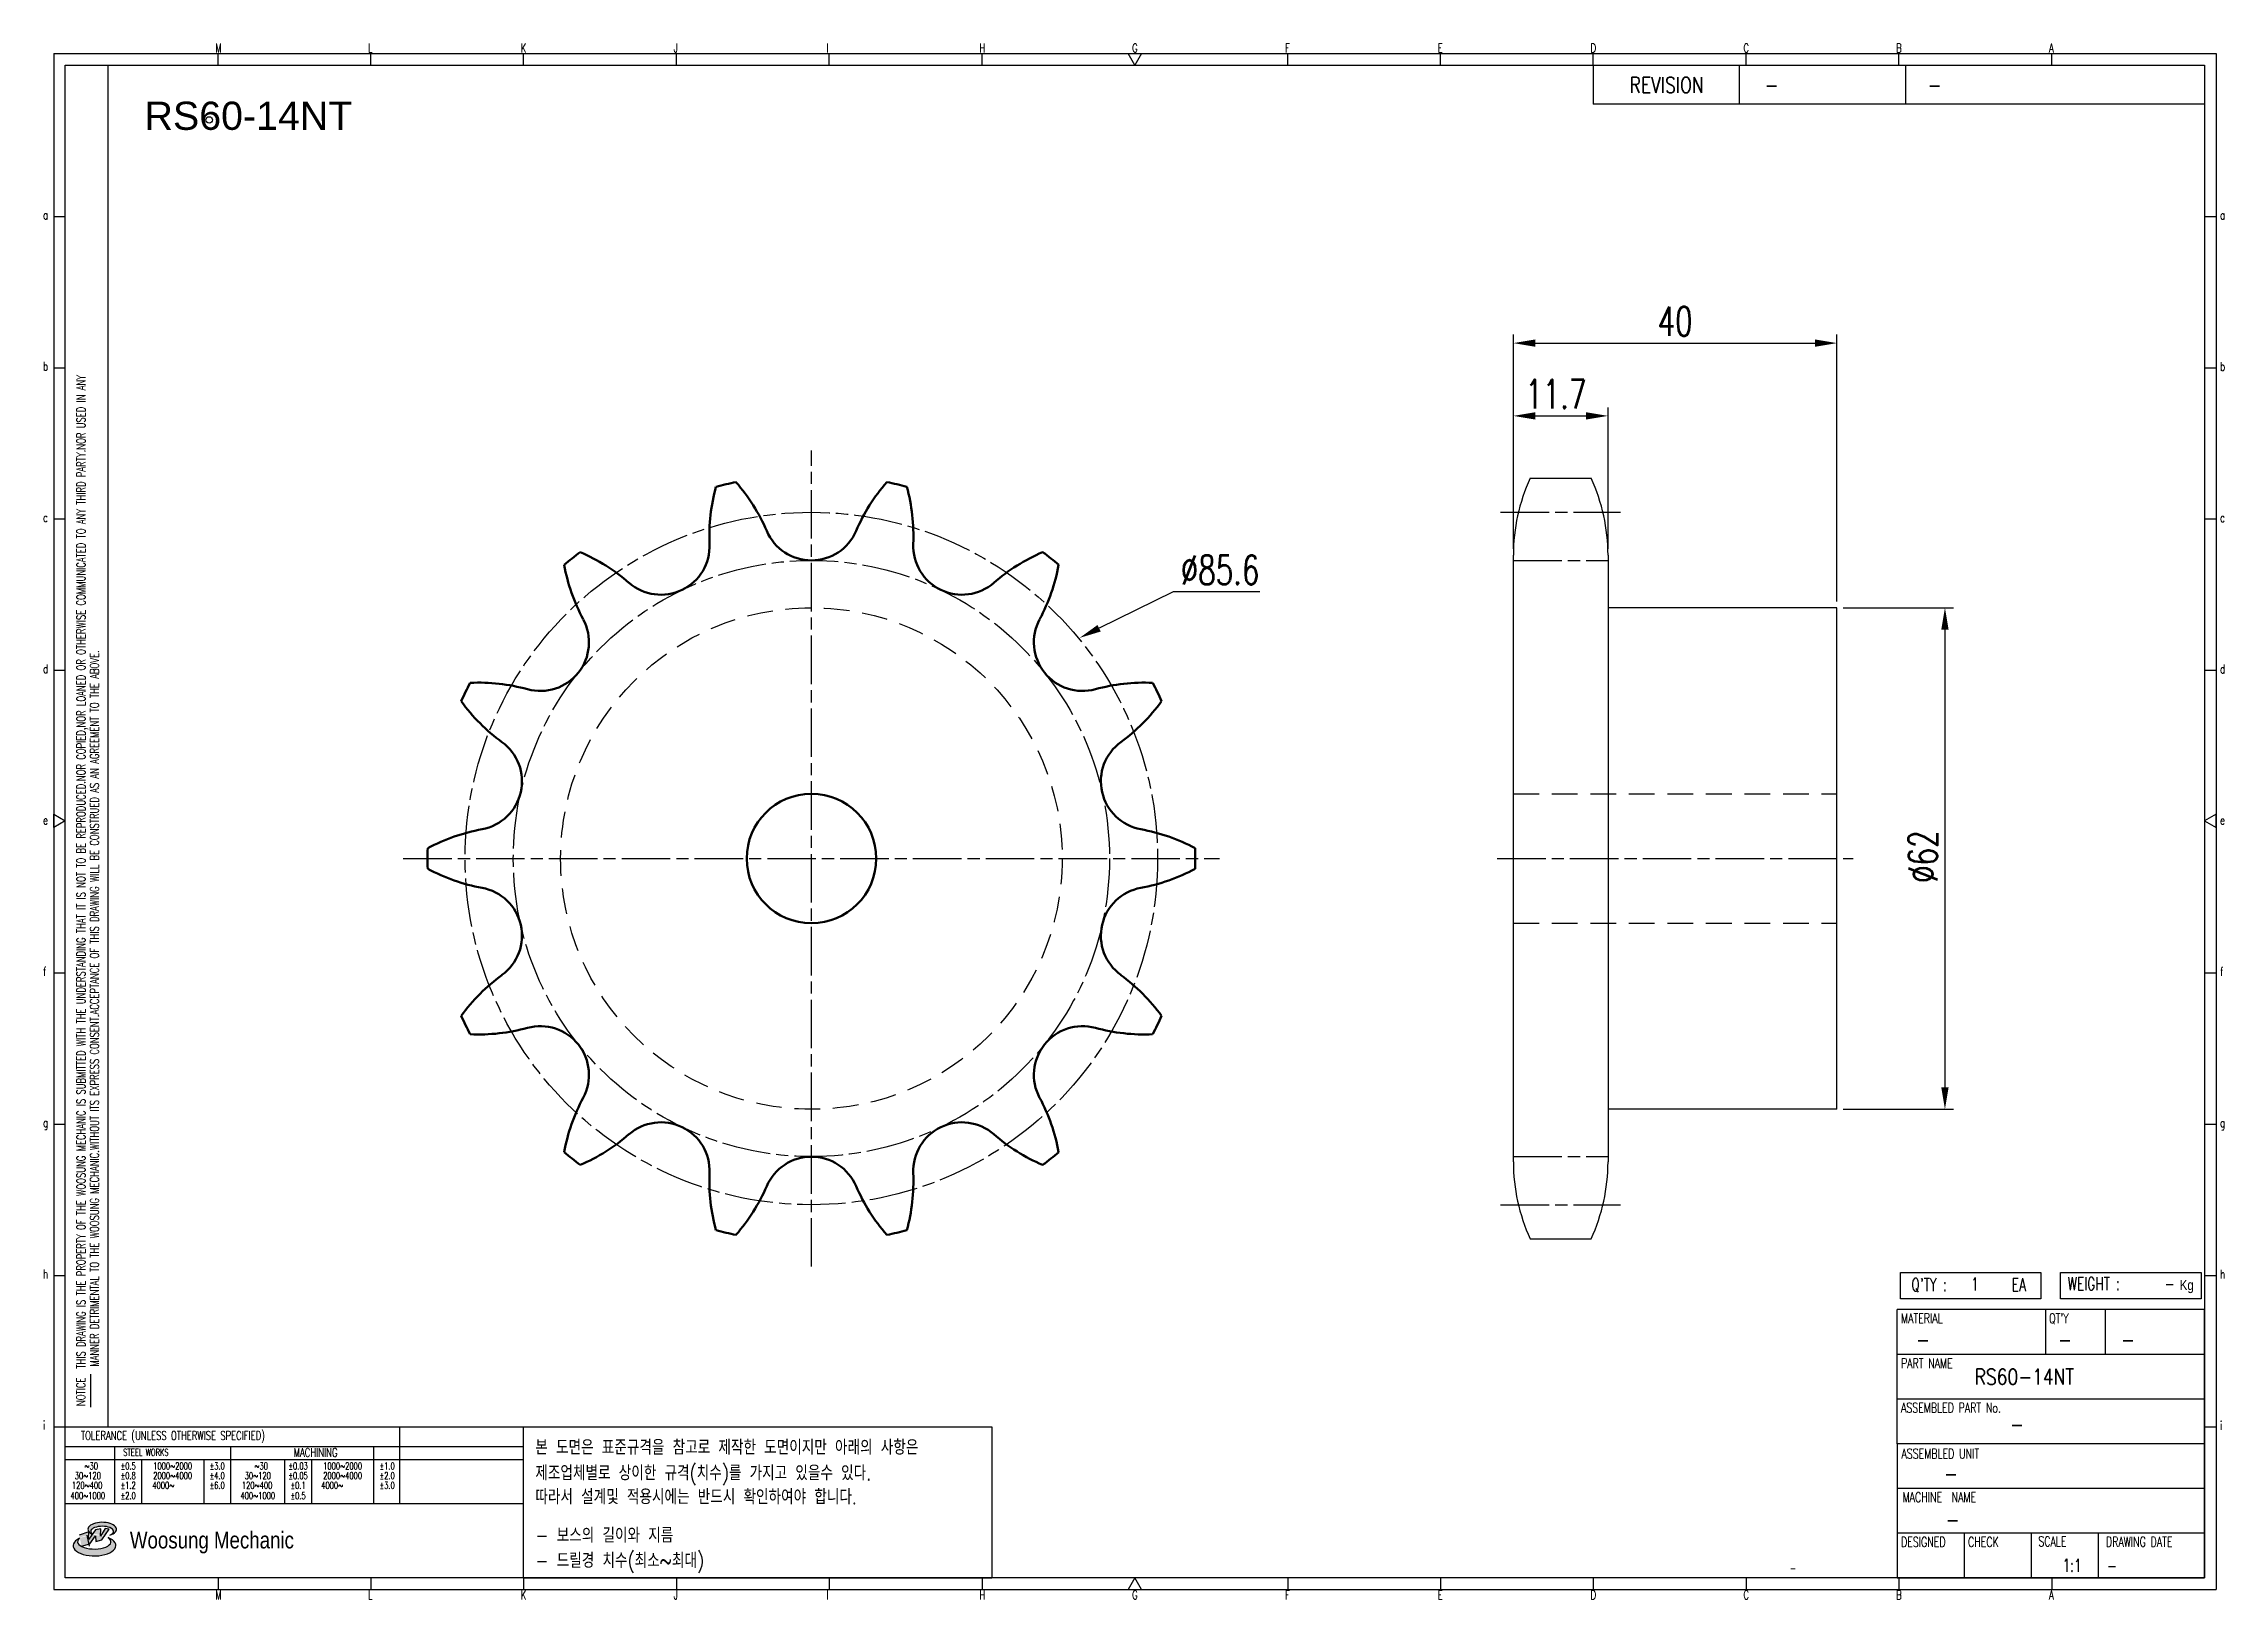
# Model space of a CAD drawing. Header units: millimetres. Extents: x 24105 to 24375, y 30 to 223.
import ezdxf
from ezdxf.enums import TextEntityAlignment as Align

# ---------------------------------------------------------------- set-up
doc = ezdxf.new("R2010")
doc.units = ezdxf.units.MM
for name, pattern in [('AM_ISO08W050', [18, 12, -1.5, 3, -1.5]), ('AM_ISO08W050x2', [9, 6, -0.75, 1.5, -0.75]), ('HIDDEN', [9.525, 6.35, -3.175])]:
    doc.linetypes.add(name, pattern=pattern)
for name, color, linetype, lineweight in [('AM_0N', 7, 'Continuous', 50), ('AM_7', 4, 'AM_ISO08W050', 25), ('AM_7N', 4, 'AM_ISO08W050', 25)]:
    doc.layers.add(name, color=color, linetype=linetype, lineweight=lineweight)
for name, color, linetype in [('HL', 2, 'HIDDEN'), ('S-DIM', 7, 'Continuous'), ('TITLE', 7, 'Continuous'), ('도면레이아웃', 7, 'Continuous')]:
    doc.layers.add(name, color=color, linetype=linetype)
doc.styles.add('HAN', font='ROMANS.shx', dxfattribs={"width": 0.7, "bigfont": 'whgtxt.shx'})
doc.styles.add('HKD_ST2', font='romans.shx', dxfattribs={"width": 0.7, "height": 4, "bigfont": '@extfont2.shx'})
doc.styles.add('HSG', font='SIMPLEX.shx', dxfattribs={"width": 0.7, "bigfont": 'HSG.shx'})
doc.styles.add('ROMANS', font='romans.shx', dxfattribs={"width": 0.7, "bigfont": 'whgtxt.shx'})
doc.styles.add('SLDTEXTSTYLE4', font='arial.ttf', dxfattribs={"width": 0.8})
doc.styles.get("Standard").update_dxf_attribs({"font": 'arial.ttf'})
doc.dimstyles.new('APP6', dxfattribs={"dimscale": 1.5, "dimtxt": 2.4, "dimasz": 1.8, "dimexe": 0.7, "dimexo": 0.5, "dimgap": 0.6, "dimtad": 1, "dimtoh": 1, "dimdec": 1, "dimrnd": 0.01, "dimzin": 9, "dimdsep": 46, "dimtxsty": 'HSG', "dimcen": 0, "dimclrd": 1, "dimclre": 1, "dimclrt": 256, "dimazin": 2, "dimtp": 1, "dimtm": 1, "dimtfac": 0.5, "dimtdec": 1, "dimtofl": 0, "dimtmove": 0, "dimatfit": 3, "dimfxl": 0, "dimtvp": 1, "dimtolj": 2, "dimlwd": -1, "dimlwe": -1, "dimarcsym": 0})

# ---------------------------------------------------------------- blocks, each defined once
blk = doc.blocks.new('SUYWSHJH')
at = {"layer": '도면레이아웃'}
h = blk.add_hatch(color=10, dxfattribs=at)
h.paths.add_polyline_path([(1.544, 35.177), (1.554, 34.966), (1.779, 35.034), (2.054, 35.422), (1.908, 35.446), (1.728, 35.167), (1.741, 35.439), (1.547, 35.405), (1.292, 35.041), (1.295, 35.33), (0.943, 35.208), (1.03, 34.8), (1.336, 34.885)])
edge = h.paths.add_edge_path()
edge.add_ellipse((1.795, 35.421), major_axis=(-0.53, 0), ratio=0.487785, start_angle=122.36065, end_angle=403.39574)
edge.add_line((1.411, 35.244), (1.419, 35.261))
edge.add_ellipse((1.798, 35.344), major_axis=(-0.423, 0), ratio=0.444396, start_angle=131.58977, end_angle=386.19408, ccw=False)
edge = h.paths.add_edge_path()
edge.add_ellipse((1.512, 34.815), major_axis=(-0.793, 0), ratio=0.480113, start_angle=314.67633, end_angle=590.85213)
edge.add_ellipse((1.501, 34.958), major_axis=(-0.62, 0), ratio=0.43311, start_angle=331.7024, end_angle=574.42495, ccw=False)
for p, q in [((0, 90.118), (80.15, 90.118)), ((0, 90.118), (0, 33.191)), ((6.089, 89.693), (6.089, 90.118)), ((11.753, 89.693), (11.753, 90.118)), ((17.418, 89.693), (17.418, 90.118)), ((23.082, 89.693), (23.082, 90.118)), ((28.746, 89.693), (28.746, 90.118)), ((34.411, 89.693), (34.411, 90.118)), ((45.739, 89.693), (45.739, 90.118)), ((51.404, 89.693), (51.404, 90.118)), ((57.068, 89.693), (57.068, 90.118)), ((62.732, 89.693), (62.732, 90.118)), ((68.397, 89.693), (68.397, 90.118)), ((74.061, 89.693), (74.061, 90.118)), ((80.15, 90.118), (80.15, 33.191)), ((0, 84.085), (0.425, 84.085)), ((79.725, 84.085), (80.15, 84.085)), ((0, 78.478), (0.425, 78.478)), ((79.725, 78.478), (80.15, 78.478)), ((0, 72.87), (0.425, 72.87)), ((79.725, 72.87), (80.15, 72.87)), ((0, 67.262), (0.425, 67.262)), ((79.725, 67.262), (80.15, 67.262)), ((0, 56.047), (0.425, 56.047)), ((79.725, 56.047), (80.15, 56.047)), ((0, 50.439), (0.425, 50.439)), ((79.725, 50.439), (80.15, 50.439)), ((0, 44.832), (0.425, 44.832)), ((79.725, 44.832), (80.15, 44.832)), ((1.377, 39.947), (1.377, 41.174)), ((0, 39.224), (0.425, 39.224)), ((79.725, 39.224), (80.15, 39.224)), ((0, 33.191), (80.15, 33.191)), ((6.089, 33.616), (6.089, 33.191)), ((11.753, 33.616), (11.753, 33.191)), ((17.418, 33.616), (17.418, 33.191)), ((23.082, 33.616), (23.082, 33.191)), ((28.746, 33.616), (28.746, 33.191)), ((34.411, 33.616), (34.411, 33.191)), ((45.739, 33.616), (45.739, 33.191)), ((51.404, 33.616), (51.404, 33.191)), ((57.068, 33.616), (57.068, 33.191)), ((62.732, 33.616), (62.732, 33.191)), ((68.397, 33.616), (68.397, 33.191)), ((74.061, 33.616), (74.061, 33.191))]:
    blk.add_line(p, q)
at = {"color": 2}
for p, q in [((2.017, 39.224), (2.017, 89.693)), ((0.425, 39.224), (17.418, 39.224)), ((12.816, 39.224), (12.816, 36.382)), ((17.418, 33.616), (17.418, 39.224)), ((0.425, 38.487), (17.418, 38.487)), ((0.425, 38.012), (17.418, 38.012)), ((2.257, 38.487), (2.257, 36.382)), ((3.257, 38.012), (3.257, 36.382)), ((5.557, 38.012), (5.557, 36.382)), ((6.557, 38.5), (6.557, 36.382)), ((8.557, 38.012), (8.557, 36.382)), ((9.557, 38.026), (9.557, 36.382)), ((11.857, 38.487), (11.857, 36.382)), ((0.425, 36.382), (17.418, 36.382))]:
    blk.add_line(p, q, dxfattribs=at)
at = {"color": 6, "ltscale": 0.5}
for p, q in [((57.068, 89.693), (57.068, 88.246)), ((62.47, 89.693), (62.47, 88.246)), ((68.635, 89.693), (68.635, 88.246)), ((79.725, 88.246), (57.068, 88.246)), ((68.336, 38.59), (68.336, 43.563)), ((79.725, 43.563), (68.336, 43.563)), ((73.827, 43.563), (73.827, 41.905)), ((76.037, 43.563), (76.037, 41.905)), ((79.725, 38.59), (79.725, 43.563)), ((79.725, 41.905), (68.336, 41.905)), ((79.725, 40.248), (68.336, 40.248)), ((68.336, 38.59), (68.336, 33.616)), ((79.725, 38.59), (68.336, 38.59)), ((79.725, 33.616), (79.725, 38.59)), ((79.725, 36.932), (68.336, 36.932)), ((79.725, 35.274), (68.336, 35.274)), ((70.822, 33.616), (70.822, 35.274)), ((73.309, 33.616), (73.309, 35.274)), ((75.796, 33.616), (75.796, 35.274)), ((68.336, 33.616), (79.725, 33.616))]:
    blk.add_line(p, q, dxfattribs=at)
for points in [[(40.075, 89.693), (39.83, 90.118), (40.32, 90.118)], [(0.425, 89.693), (79.725, 89.693), (79.725, 33.616), (0.425, 33.616)], [(0.425, 61.679), (0, 61.433), (0, 61.924)], [(79.725, 61.679), (80.15, 61.433), (80.15, 61.924)], [(40.075, 33.616), (39.83, 33.191), (40.32, 33.191)]]:
    blk.add_lwpolyline(points, close=True)
at = {"layer": 'TITLE', "color": 20}
for p, q in [((68.449, 43.961), (68.449, 44.936)), ((68.449, 44.936), (73.654, 44.936)), ((73.654, 44.936), (73.654, 43.961)), ((74.39, 43.961), (74.39, 44.936)), ((74.39, 44.936), (79.595, 44.936)), ((79.595, 44.936), (79.595, 43.961)), ((73.654, 43.961), (68.449, 43.961)), ((79.595, 43.961), (74.39, 43.961))]:
    blk.add_line(p, q, dxfattribs=at)
at = {"layer": '도면레이아웃'}
for p, q in [((1.295, 35.33), (0.943, 35.208)), ((1.03, 34.8), (1.336, 34.885)), ((1.224, 35.208), (1.311, 34.8)), ((1.224, 35.208), (1.224, 35.208)), ((1.547, 35.405), (1.292, 35.041)), ((1.292, 35.041), (1.295, 35.33)), ((1.336, 34.885), (1.544, 35.177)), ((1.419, 35.261), (1.411, 35.244)), ((1.544, 35.177), (1.554, 34.966)), ((1.741, 35.439), (1.547, 35.405)), ((1.554, 34.966), (1.779, 35.034)), ((1.908, 35.446), (1.728, 35.167)), ((1.728, 35.167), (1.741, 35.439)), ((1.779, 35.034), (2.054, 35.422)), ((2.054, 35.422), (1.908, 35.446))]:
    blk.add_line(p, q, dxfattribs=at)
for centre, major_axis, ratio, start_param, end_param in [((1.795, 35.421), (-0.53, 0), 0.487785, 2.135596, 7.040584), ((1.512, 34.815), (-0.793, 0), 0.480113, 5.492138, 10.312315), ((1.501, 34.958), (-0.62, 0), 0.43311, 5.789299, 10.025607), ((1.798, 35.344), (-0.423, 0), 0.444396, 2.296675, 6.740358)]:
    blk.add_ellipse(centre, major_axis=major_axis, ratio=ratio, start_param=start_param, end_param=end_param, dxfattribs=at)
at = {"color": 4, "style": 'HKD_ST2', "width": 0.7}
for s, p in [('M', (5.988, 90.164)), ('L', (11.652, 90.164)), ('K', (17.316, 90.164)), ('J', (22.981, 90.164)), ('I', (28.645, 90.164)), ('H', (34.309, 90.164)), ('G', (39.974, 90.164)), ('F', (45.638, 90.164)), ('E', (51.302, 90.164)), ('D', (56.967, 90.164)), ('C', (62.631, 90.164)), ('B', (68.295, 90.164)), ('A', (73.96, 90.164)), ('a', (-0.395, 83.976)), ('a', (80.305, 83.97)), ('b', (-0.395, 78.368)), ('b', (80.305, 78.362)), ('c', (-0.395, 72.76)), ('c', (80.305, 72.754)), ('d', (-0.395, 67.153)), ('d', (80.305, 67.147)), ('e', (-0.395, 61.545)), ('e', (80.305, 61.539)), ('f', (-0.395, 55.937)), ('f', (80.305, 55.931)), ('g', (-0.395, 50.33)), ('g', (80.305, 50.324)), ('h', (-0.395, 44.722)), ('h', (80.305, 44.716)), ('i', (-0.395, 39.114)), ('i', (80.305, 39.108)), ('M', (5.988, 32.824)), ('L', (11.652, 32.824)), ('K', (17.316, 32.824)), ('J', (22.981, 32.824)), ('I', (28.645, 32.824)), ('H', (34.309, 32.824)), ('G', (39.974, 32.824)), ('F', (45.638, 32.824)), ('E', (51.302, 32.824)), ('D', (56.967, 32.824)), ('C', (62.631, 32.824)), ('B', (68.295, 32.824)), ('A', (73.96, 32.824))]:
    blk.add_text(s, height=0.326, dxfattribs=at).set_placement(p)
for s, height, style, width, p in [('REVISION', 0.5806, 'HAN', 0.8, (58.415, 88.664)), ('-', 0.581, 'HAN', 0.8, (63.426, 88.664)), ('-', 0.581, 'HAN', 0.8, (69.468, 88.664)), ("Q'TY : ", 0.4746, 'HKD_ST2', 0.7, (68.857, 44.253)), ('1', 0.475, 'HKD_ST2', 0.7, (71.071, 44.275)), ('EA', 0.4746, 'HKD_ST2', 0.7, (72.578, 44.253)), ('WEIGHT : ', 0.4746, 'HKD_ST2', 0.7, (74.65, 44.286)), ('-', 0.581, 'HAN', 0.8, (69.029, 42.157)), ('-', 0.581, 'HAN', 0.8, (74.289, 42.157)), ('-', 0.581, 'HAN', 0.8, (76.623, 42.157)), ('-', 0.581, 'HAN', 0.8, (72.515, 39.013)), ('-', 0.581, 'HAN', 0.8, (70.067, 37.189)), ('-', 0.581, 'HAN', 0.8, (70.126, 35.48)), ('1:1', 0.4746, 'HKD_ST2', 0.7, (74.458, 33.848)), ('-', 0.475, 'HKD_ST2', 0.7, (76.112, 33.837))]:
    blk.add_text(s, height=height, dxfattribs=dict(style=style, width=width)).set_placement(p)
at = {"color": 6, "style": 'HKD_ST2', "width": 0.7}
for s, p in [(' THIS DRAWING IS THE PROPERTY OF THE WOOSUNG MECHANIC IS SUBMITTED WITH THE UNDERSTANDING THAT IT IS NOT TO BE REPRODUCED.NOR COPIED,NOR LOANED OR OTHERWISE COMMUNICATED TO ANY THIRD PARTY.NOR USED IN ANY', (1.173, 41.217)), ('MANNER DETRIMENTAL TO THE WOOSUNG MECHANIC.WITHOUT ITS EXPRESS CONSENT.ACCEPTANCE OF THIS DRAWING WILL BE CONSTRUED AS AN AGREEMENT TO THE ABOVE.', (1.672, 41.447))]:
    blk.add_text(s, height=0.326266, rotation=90, dxfattribs=at).set_placement(p)
at = {"style": 'HKD_ST2', "width": 0.7}
blk.add_text('-', height=0.475, dxfattribs=at).set_placement((78.613, 44.286), align=Align.RIGHT)
at = {"color": 4, "style": 'HKD_ST2', "width": 0.7}
for s, height, p in [('MATERIAL', 0.3651, (68.474, 43.425)), ("QT'Y", 0.3651, (73.965, 43.425)), ('PART NAME', 0.3651, (68.474, 41.756)), ('ASSEMBLED PART No.', 0.36511, (68.474, 40.109)), ('ASSEMBLED UNIT', 0.36511, (68.49, 38.408)), ('MACHINE  NAME', 0.36511, (68.532, 36.794)), ('DESIGNED', 0.3651, (68.474, 35.136)), ('CHECK', 0.3651, (70.961, 35.136)), ('SCALE', 0.3651, (73.566, 35.153)), ('DRAWING DATE', 0.36511, (76.071, 35.141))]:
    blk.add_text(s, height=height, dxfattribs=at).set_placement(p, align=Align.TOP_LEFT)
at = {"style": 'HKD_ST2', "width": 0.7}
blk.add_text('NOTICE', height=0.3263, rotation=90, dxfattribs=at).set_placement((1.163, 39.988))
for s, height, style, width, p in [('TOLERANCE (UNLESS OTHERWISE SPECIFIED)', 0.32627, 'HKD_ST2', 0.7, (4.417, 38.896)), ('-', 0.326, 'ROMANS', 0.65, (64.469, 33.975))]:
    blk.add_text(s, height=height, dxfattribs=dict(style=style, width=width)).set_placement(p, align=Align.MIDDLE_CENTER)
at = {"color": 4, "style": 'HKD_ST2', "width": 0.7}
for s, height, p in [('STEEL WORKS', 0.26101, (3.416, 38.268)), ('MACHINING', 0.3263, (9.707, 38.27)), ('%%P0.5', 0.261, (2.757, 37.762)), ('%%P0.8', 0.261, (2.757, 37.411)), ('%%P3.0', 0.261, (6.057, 37.762)), ('%%P4.0', 0.261, (6.057, 37.411)), ('%%P0.03', 0.261, (9.057, 37.762)), ('%%P0.05', 0.261, (9.057, 37.411)), ('%%P1.0', 0.261, (12.357, 37.762)), ('%%P2.0', 0.261, (12.357, 37.411)), ('%%P1.2', 0.261, (2.757, 37.045)), ('%%P2.0', 0.261, (2.757, 36.67)), ('%%P6.0', 0.261, (6.057, 37.045)), ('%%P0.1', 0.261, (9.057, 37.045)), ('%%P0.5', 0.261, (9.057, 36.67)), ('%%P3.0', 0.261, (12.357, 37.045))]:
    blk.add_text(s, height=height, dxfattribs=at).set_placement(p, align=Align.MIDDLE)
for s, height, p in [('30%%126120', 0.261, (1.263, 37.411)), ('%%12630', 0.261, (1.389, 37.762)), ('2000%%1264000', 0.26101, (4.407, 37.411)), ('1000%%1262000', 0.26101, (4.407, 37.762)), ('30%%126120', 0.261, (7.563, 37.411)), ('%%12630', 0.261, (7.689, 37.762)), ('2000%%1264000', 0.26101, (10.707, 37.411)), ('1000%%1262000', 0.26101, (10.707, 37.762)), ('400%%1261000', 0.26101, (1.263, 36.67)), ('120%%126400', 0.26101, (1.237, 37.045)), ('4000%%126', 0.261, (4.061, 37.045)), ('400%%1261000', 0.26101, (7.563, 36.67)), ('120%%126400', 0.26101, (7.537, 37.045)), ('4000%%126', 0.261, (10.321, 37.045))]:
    blk.add_text(s, height=height, dxfattribs=at).set_placement(p, align=Align.MIDDLE_CENTER)
at = {"color": 1, "style": 'SLDTEXTSTYLE4', "width": 0.8}
blk.add_text('Woosung Mechanic', height=0.61957, dxfattribs=at).set_placement((2.822, 34.711))
at = {"layer": 'TITLE', "width": 0.8}
blk.add_text('Kg', height=0.3789, dxfattribs=at).set_placement((78.807, 44.286))
blk = doc.blocks.new('*D2')
at = {"layer": 'Defpoints', "color": 0, "transparency": 16777216}
for p in [(24233.51, 149.28), (24156.72, 111.44)]:
    blk.add_point(p, dxfattribs=at)
at = {"layer": 'S-DIM', "color": 1, "transparency": 16777216}
for p, q in [((24245.06, 154.97), (24235.93, 150.47)), ((24255.8, 154.97), (24245.06, 154.97))]:
    blk.add_line(p, q, dxfattribs=at)
blk.add_solid([(24235.73, 150.88), (24236.13, 150.07), (24233.51, 149.28)], dxfattribs=at)
at = {"layer": 'S-DIM', "transparency": 16777216, "insert": (24250.88, 157.67), "char_height": 3.6, "attachment_point": 5, "style": 'HSG'}
blk.add_mtext('\\A2;∅85.6', dxfattribs=at)
blk = doc.blocks.new('*D3')
at = {"layer": 'Defpoints', "color": 0, "transparency": 16777216}
for p in [(24298.83, 176.72), (24287.13, 159.52), (24298.83, 159.52)]:
    blk.add_point(p, dxfattribs=at)
at = {"layer": 'S-DIM', "color": 1, "transparency": 16777216}
for p, q in [((24287.13, 160.27), (24287.13, 177.77)), ((24289.83, 176.72), (24296.13, 176.72)), ((24298.83, 160.27), (24298.83, 177.77))]:
    blk.add_line(p, q, dxfattribs=at)
for points in [[(24289.83, 177.17), (24289.83, 176.27), (24287.13, 176.72)], [(24296.13, 177.17), (24296.13, 176.27), (24298.83, 176.72)]]:
    blk.add_solid(points, dxfattribs=at)
at = {"layer": 'S-DIM', "transparency": 16777216, "insert": (24292.38, 179.42), "char_height": 3.6, "attachment_point": 5, "style": 'HSG'}
blk.add_mtext('\\A2;11.7', dxfattribs=at)
blk = doc.blocks.new('*D4')
at = {"layer": 'Defpoints', "color": 0, "transparency": 16777216}
for p in [(24327.13, 185.72), (24287.13, 159.52), (24327.13, 153.01)]:
    blk.add_point(p, dxfattribs=at)
at = {"layer": 'S-DIM', "color": 1, "transparency": 16777216}
for p, q in [((24287.13, 160.27), (24287.13, 186.77)), ((24327.13, 153.76), (24327.13, 186.77)), ((24289.83, 185.72), (24324.43, 185.72))]:
    blk.add_line(p, q, dxfattribs=at)
for points in [[(24289.83, 186.17), (24289.83, 185.27), (24287.13, 185.72)], [(24324.43, 186.17), (24324.43, 185.27), (24327.13, 185.72)]]:
    blk.add_solid(points, dxfattribs=at)
at = {"layer": 'S-DIM', "transparency": 16777216, "insert": (24307.13, 188.42), "char_height": 3.6, "attachment_point": 5, "style": 'HSG'}
blk.add_mtext('\\A2;40', dxfattribs=at)
blk = doc.blocks.new('*D5')
at = {"layer": 'Defpoints', "color": 0, "transparency": 16777216}
for p in [(24327.13, 153.01), (24327.13, 91.01), (24340.48, 91.01)]:
    blk.add_point(p, dxfattribs=at)
at = {"layer": 'S-DIM', "color": 1, "transparency": 16777216}
for p, q in [((24327.88, 153.01), (24341.53, 153.01)), ((24340.48, 150.31), (24340.48, 93.71)), ((24327.88, 91.01), (24341.53, 91.01))]:
    blk.add_line(p, q, dxfattribs=at)
for points in [[(24340.03, 150.31), (24340.93, 150.31), (24340.48, 153.01)], [(24340.03, 93.71), (24340.93, 93.71), (24340.48, 91.01)]]:
    blk.add_solid(points, dxfattribs=at)
at = {"layer": 'S-DIM', "transparency": 16777216, "insert": (24337.78, 122.24), "char_height": 3.6, "attachment_point": 5, "rotation": 90, "style": 'HSG'}
blk.add_mtext('\\A2;%%c62', dxfattribs=at)

msp = doc.modelspace()

# ---------------------------------------------------------------- linework, layer by layer
for p, q in [((24289.21, 169.02), (24296.74, 169.02)), ((24287.13, 84.5), (24287.13, 159.52)), ((24298.83, 159.52), (24298.83, 84.5)), ((24327.13, 153.01), (24298.83, 153.01)), ((24327.13, 91.01), (24327.13, 153.01)), ((24327.13, 91.01), (24298.83, 91.01)), ((24289.21, 75), (24296.74, 75))]:
    msp.add_line(p, q)
at = {"color": 4}
msp.add_lwpolyline([(24164.78, 51.77), (24222.68, 51.77), (24222.68, 33.07), (24164.78, 33.07)], close=True, dxfattribs=at)
msp.add_circle((24125.92, 213.3), 0.403)
for centre, start, end in [((24309.83, 159.52), 155.2599, 180), ((24276.13, 159.52), 0, 24.7401), ((24309.83, 84.5), 180, 204.7401), ((24276.13, 84.5), 335.2599, 0)]:
    msp.add_arc(centre, 22.7, start, end)
at = {"layer": 'AM_0N'}
msp.add_circle((24200.36, 122.01), 8, dxfattribs=at)
for centre, radius, start, end in [((24210.61, 161.89), 22.87, 164.5815, 182.5), ((24200.36, 122.01), 47.45, 101.3285, 104.3858), ((24173.81, 153.49), 22.87, 23.2143, 41.1328), ((24226.9, 153.49), 22.87, 138.8672, 156.7857), ((24200.36, 122.01), 47.45, 75.6142, 78.6715), ((24190.1, 161.89), 22.87, 357.5, 15.4185), ((24200.36, 164.87), 6.01, 203.2143, 336.7857), ((24200.36, 122.01), 47.45, 127.0428, 130.1001), ((24162.78, 138.85), 22.87, 48.9286, 66.8471), ((24181.76, 160.63), 6.01, 228.9286, 2.5), ((24218.96, 160.63), 6.01, 177.5, 311.0714), ((24237.93, 138.85), 22.87, 113.1529, 131.0714), ((24200.36, 122.01), 47.45, 49.8999, 52.9572), ((24192.3, 162.39), 22.87, 190.2958, 208.2143), ((24208.42, 162.39), 22.87, 331.7857, 349.7042), ((24166.85, 148.73), 6.01, 254.6429, 28.2143), ((24233.87, 148.73), 6.01, 151.7857, 285.3571), ((24200.36, 122.01), 47.45, 152.757, 155.8144), ((24159.2, 120.88), 22.87, 74.6429, 92.5614), ((24241.52, 120.88), 22.87, 87.4386, 105.3571), ((24200.36, 122.01), 47.45, 24.1856, 27.243), ((24175.57, 154.89), 22.87, 216.0101, 233.9286), ((24225.14, 154.89), 22.87, 306.0714, 323.9899), ((24158.57, 131.55), 6.01, 280.3571, 53.9286), ((24242.15, 131.55), 6.01, 126.0714, 259.6429), ((24163.76, 103.13), 22.87, 100.3571, 118.2757), ((24236.96, 103.13), 22.87, 61.7243, 79.6429), ((24200.36, 122.01), 47.45, 178.4713, 181.5287), ((24200.36, 122.01), 47.45, 358.4713, 1.5287), ((24163.76, 140.88), 22.87, 241.7243, 259.6429), ((24236.96, 140.88), 22.87, 280.3571, 298.2757), ((24158.57, 112.47), 6.01, 306.0714, 79.6429), ((24242.15, 112.47), 6.01, 100.3571, 233.9286), ((24175.57, 89.12), 22.87, 126.0714, 143.9899), ((24225.14, 89.12), 22.87, 36.0101, 53.9286), ((24200.36, 122.01), 47.45, 204.1856, 207.243), ((24200.36, 122.01), 47.45, 332.757, 335.8144), ((24159.2, 123.13), 22.87, 267.4386, 285.3571), ((24166.85, 95.28), 6.01, 331.7857, 105.3571), ((24233.87, 95.28), 6.01, 74.6429, 208.2143), ((24241.52, 123.13), 22.87, 254.6429, 272.5614), ((24192.3, 81.63), 22.87, 151.7857, 169.7042), ((24208.42, 81.63), 22.87, 10.2958, 28.2143), ((24181.76, 83.39), 6.01, 357.5, 131.0714), ((24218.96, 83.39), 6.01, 48.9286, 182.5), ((24162.78, 105.16), 22.87, 293.1529, 311.0714), ((24237.93, 105.16), 22.87, 228.9286, 246.8471), ((24200.36, 122.01), 47.45, 229.8999, 232.9572), ((24200.36, 79.14), 6.01, 23.2143, 156.7857), ((24200.36, 122.01), 47.45, 307.0428, 310.1001), ((24210.61, 82.13), 22.87, 177.5, 195.4185), ((24173.81, 90.53), 22.87, 318.8672, 336.7857), ((24226.9, 90.53), 22.87, 203.2143, 221.1328), ((24190.1, 82.13), 22.87, 344.5815, 2.5), ((24200.36, 122.01), 47.45, 255.6142, 258.6715), ((24200.36, 122.01), 47.45, 281.3285, 284.3858)]:
    msp.add_arc(centre, radius, start, end, dxfattribs=at)
at = {"layer": 'AM_7', "linetype": 'AM_ISO08W050x2'}
msp.add_circle((24200.36, 122.01), 42.8, dxfattribs=at)
at = {"layer": 'AM_7N', "linetype": 'AM_ISO08W050x2'}
for p, q in [((24200.36, 71.56), (24200.36, 172.45)), ((24285.56, 164.81), (24300.39, 164.81)), ((24287.13, 158.86), (24298.83, 158.86)), ((24149.91, 122.01), (24250.8, 122.01)), ((24285.13, 122.01), (24329.13, 122.01)), ((24287.13, 85.16), (24298.83, 85.16)), ((24285.56, 79.2), (24300.39, 79.2))]:
    msp.add_line(p, q, dxfattribs=at)
msp.add_circle((24200.36, 122.01), 36.85, dxfattribs=at)
at = {"layer": 'HL', "ltscale": 0.5}
for p, q in [((24287.13, 130.01), (24327.13, 130.01)), ((24287.13, 114.02), (24327.13, 114.02))]:
    msp.add_line(p, q, dxfattribs=at)
msp.add_circle((24200.36, 122.01), 31, dxfattribs=at)

# ---------------------------------------------------------------- block references
at = {"xscale": 3.334864150352273, "yscale": 3.334864150352273, "zscale": 3.334864150352273}
msp.add_blockref('SUYWSHJH', (24106.7, -79.03), dxfattribs=at)

# ---------------------------------------------------------------- texts
at = {"color": 2}
msp.add_text('RS60-14NT', height=3.484, dxfattribs=at).set_placement((24117.92, 212.08))
at = {"style": 'HAN', "width": 0.8}
msp.add_text('RS60-14NT', height=1.936, dxfattribs=at).set_placement((24344.16, 56.98))
at = {"color": 4, "style": 'HAN', "width": 0.8}
for s, p in [('본 도면은 표준규격을 참고로 제작한 도면이지만 아래의 사항은', (24166.23, 48.31)), ('제조업체별로 상이한 규격(치수)를 가지고 있을수 있다.', (24166.23, 45.14)), ('따라서 설계및 적용시에는 반드시 확인하여야 합니다.', (24166.23, 42.19)), ('- 보스의 길이와 지름', (24166.23, 37.44)), ('- 드릴경 치수(최소~최대)', (24166.23, 34.32))]:
    msp.add_text(s, height=1.832, dxfattribs=at).set_placement(p)

# ---------------------------------------------------------------- dimensions: what is measured, and where the dimension line sits
at = {"layer": 'S-DIM', "color": 1}
dim = msp.add_linear_dim(base=(24327.13, 185.72), p1=(24287.13, 159.52), p2=(24327.13, 153.01), dimstyle='APP6', dxfattribs=at)
dim.commit()
dim.dimension.update_dxf_attribs({"geometry": '*D4', "text_midpoint": (24307.13, 188.42)})
dim = msp.add_linear_dim(base=(24298.83, 176.72), p1=(24287.13, 159.52), p2=(24298.83, 159.52), dimstyle='APP6', dxfattribs=at)
dim.commit()
dim.dimension.update_dxf_attribs({"geometry": '*D3', "text_midpoint": (24292.38, 176.72), "dimtype": 128})
dim = msp.add_diameter_dim_2p(p1=(24156.72, 111.44), p2=(24233.51, 149.28), dimstyle='APP6', dxfattribs=at)
dim.commit()
dim.dimension.update_dxf_attribs({"geometry": '*D2', "text_midpoint": (24250.88, 154.97), "dimtype": 131})
dim = msp.add_linear_dim(base=(24340.48, 91.01), p1=(24327.13, 153.01), p2=(24327.13, 91.01), angle=90, text='%%c<>', dimstyle='APP6', dxfattribs=at)
dim.commit()
dim.dimension.update_dxf_attribs({"geometry": '*D5', "text_midpoint": (24340.48, 122.24), "dimtype": 128})

doc.saveas('drawing.dxf')
